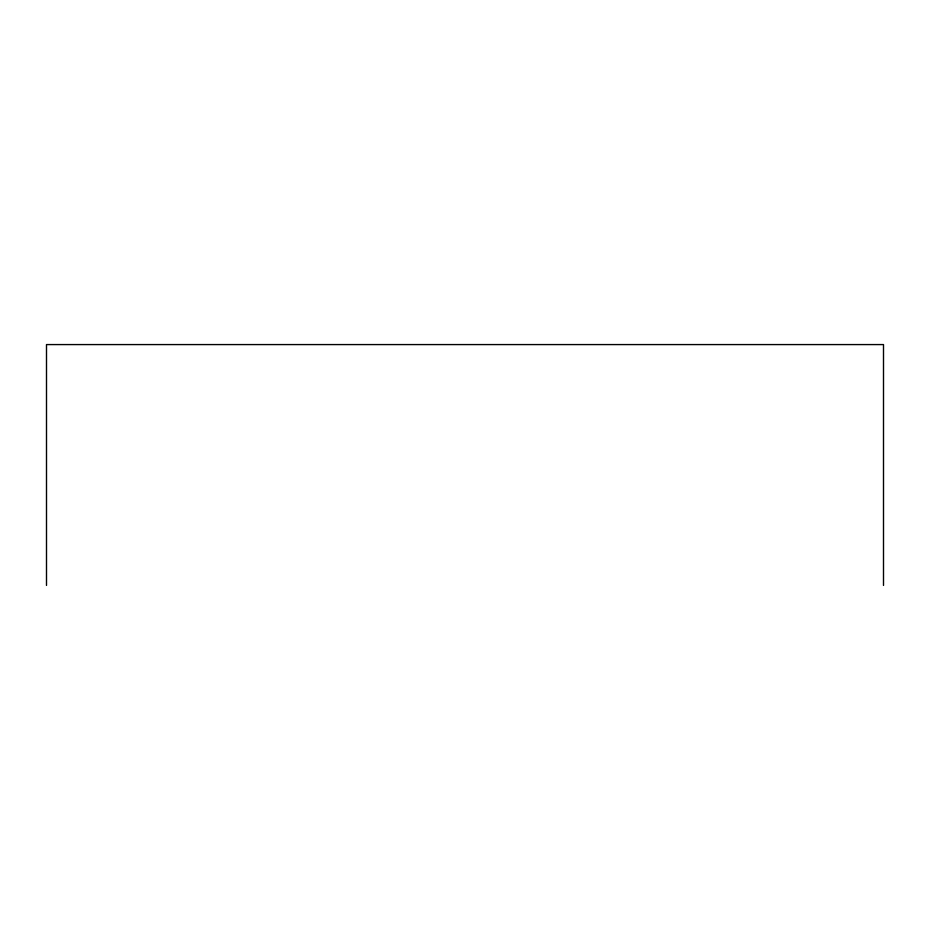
<?xml version="1.0" encoding="UTF-8"?>
<svg xmlns="http://www.w3.org/2000/svg" width="930" height="930" viewBox="0 0 930 930"><rect width="100%" height="100%" fill="white"/><g stroke="black" fill="none" stroke-linecap="round" stroke-linejoin="round"><path stroke-width="1.4" d="M883.5 585.423L883.5 344.577L46.5 344.577L46.5 585.423"/></g></svg>
